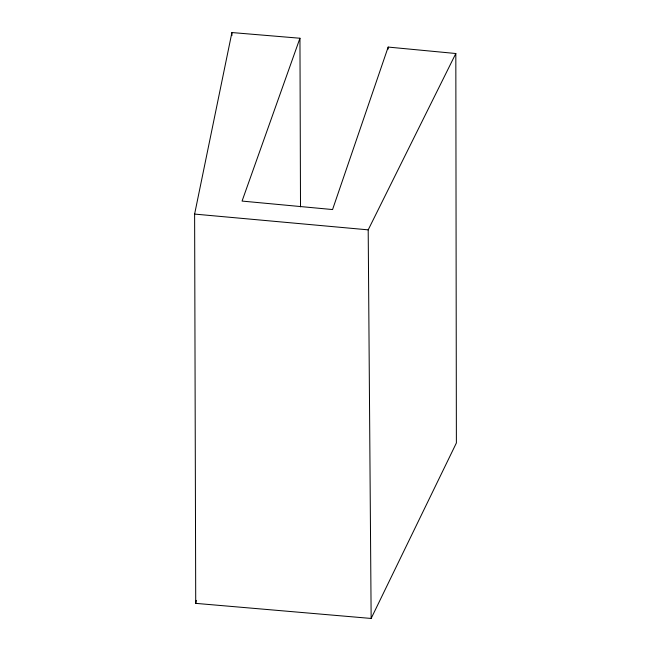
<?xml version="1.0" encoding="UTF-8"?>
<svg xmlns="http://www.w3.org/2000/svg" width="651" height="651" viewBox="0 0 651 651"><rect width="100%" height="100%" fill="white"/><g stroke="black" fill="none" stroke-linecap="round" stroke-linejoin="round"><path stroke-width="0.98" d="M231.911 35.602L231.911 32.55L299.948 38.238L300.51 206.872M388.159 49.11L388.175 47.075L455.822 53.512L456.384 442.973L371.151 618.45L195.723 603.363L194.616 214.081L231.911 32.55M195.723 603.363L196.317 600.377M388.175 47.075L332.563 209.557L242.058 201.078L299.948 38.238M371.151 618.45L368.197 229.852L455.822 53.512M194.616 214.081L368.197 229.852"/></g></svg>
